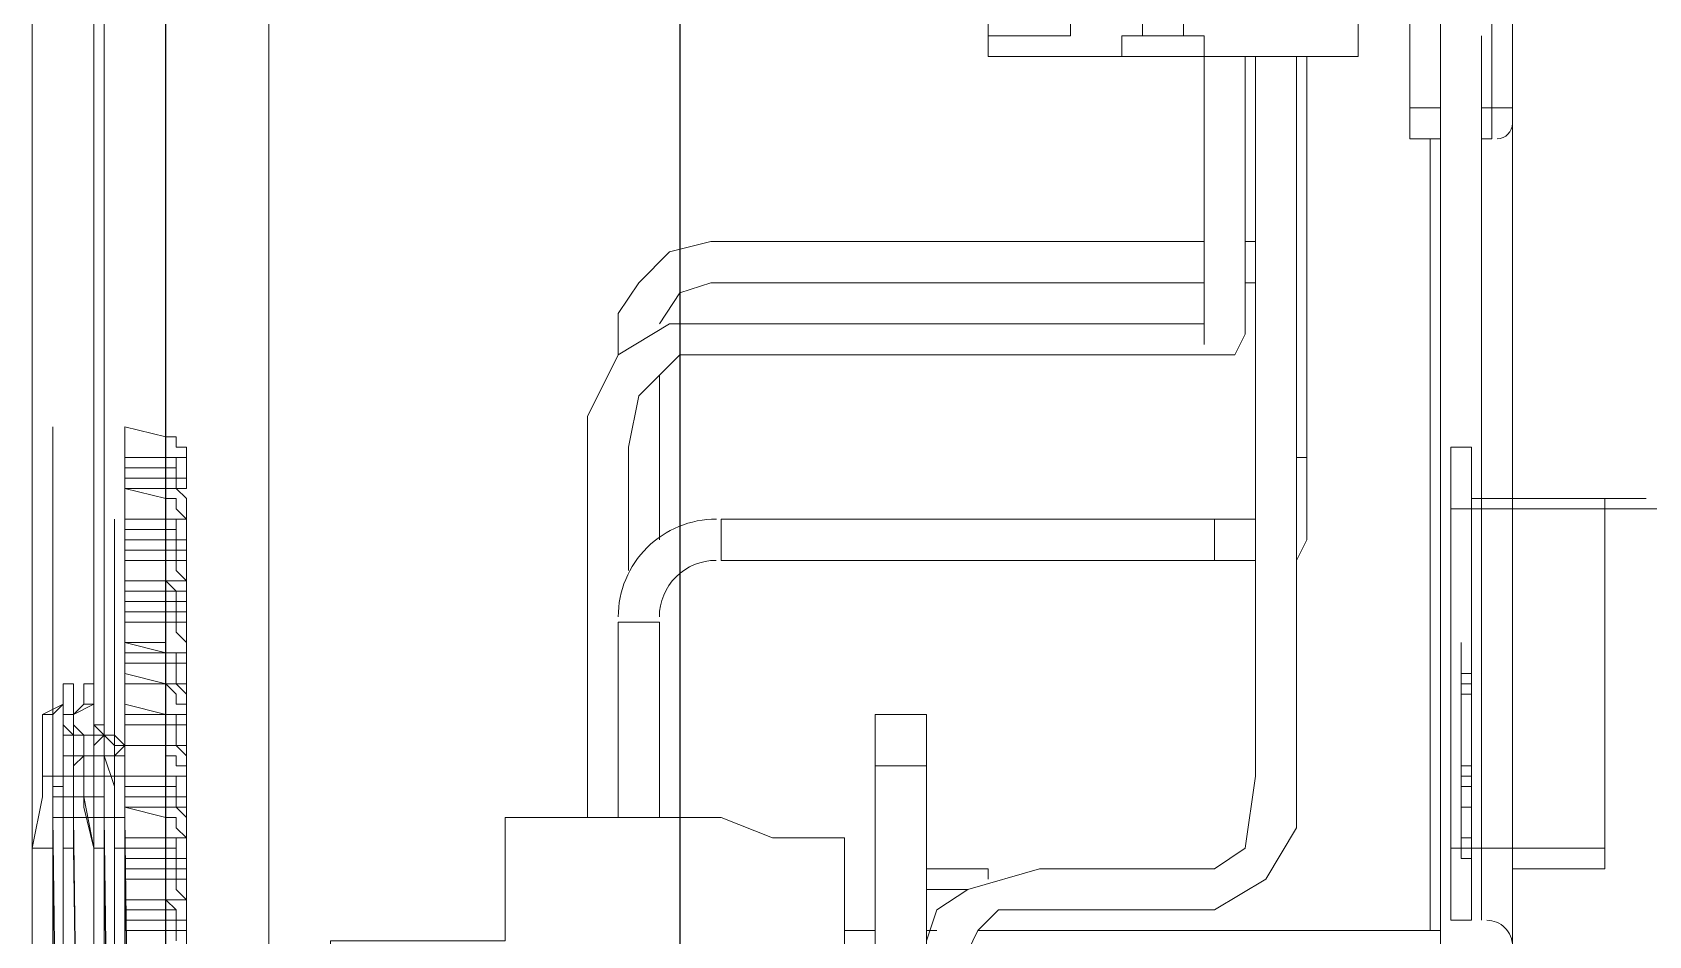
# Model space of a CAD drawing. Header units: millimetres. Extents: x 42 to 552, y 43 to 535.
# Drawn here: x 474.8698 to 475.071, y 496.925 to 497.0374 of the extents above; entities that cross this region are included whole.
import ezdxf

# ---------------------------------------------------------------- set-up
doc = ezdxf.new("R2010")
doc.units = ezdxf.units.MM
doc.header["$LTSCALE"] = 0.75
doc.header["$MEASUREMENT"] = 0
for name, color, linetype in [('PDF_0', 7, 'Continuous'), ('PDF_POSTE', 7, 'Continuous'), ('PENA_05', 5, 'Continuous')]:
    doc.layers.add(name, color=color, linetype=linetype)

msp = doc.modelspace()

# ---------------------------------------------------------------- linework, layer by layer
at = {"layer": 'PDF_0', "lineweight": 18}
for points in [[(474.8864321302417, 497.2916101422346), (474.8864321302417, 496.7771739602923), (474.8864321302417, 496.7758942682973), (474.8864321302417, 496.26273777835), (474.8864321302417, 496.2614580863552)], [(474.9043478181698, 497.2749741463011), (474.9043478181698, 497.2481006144086), (474.8992290501906, 497.2481006144086), (474.8992290501906, 496.9153806957394), (474.8992290501906, 496.8219631801131)], [(474.8864321302417, 497.2711350703165), (474.8864321302417, 496.8219631801131)], [(474.8761945942824, 497.2672959943317), (474.8774742862774, 497.2647366103421), (474.8774742862774, 497.2583381503676), (474.8774742862774, 496.7899708802412), (474.8774742862774, 496.7835724202668), (474.8761945942824, 496.7810130362769), (474.8697961343082, 496.7810130362769), (474.8710758263028, 496.7810130362769)], [(474.8697961343082, 496.8360397920568), (474.8697961343082, 497.2634569183473), (474.8710758263028, 497.2634569183473)], [(474.8774742862774, 497.2583381503676), (474.878753978272, 497.2583381503676), (474.878753978272, 496.7899708802412), (474.8774742862774, 496.7899708802412)], [(475.0451139376069, 496.9230588477088), (475.0451139376069, 497.2327443104699)], [(475.0131216377349, 497.049748355202), (475.0131216377349, 497.0369514352532), (475.0156810217245, 497.0369514352532), (475.0156810217245, 497.0343920512634), (475.0348764016476, 497.0343920512634), (475.0348764016476, 497.2301849264803)], [(474.999045025791, 497.0663843511355), (474.999045025791, 497.0369514352532), (474.9888074898322, 497.0369514352532), (474.9888074898322, 497.0343920512634), (475.0054434857652, 497.0343920512634), (475.0054434857652, 497.0369514352532), (475.0080028697553, 497.0369514352532), (475.0080028697553, 497.049748355202)], [(474.9888074898322, 497.0663843511355), (474.9888074898322, 497.0369514352532)], [(475.0412748616222, 497.0420702032328), (475.0412748616222, 497.0279935912889), (475.0451139376069, 497.0279935912889)], [(475.0080028697553, 497.0369514352532), (475.0105622537449, 497.0369514352532), (475.0131216377349, 497.0369514352532)], [(475.050232705586, 497.0369514352532), (475.050232705586, 496.9268979236934)], [(474.9440182700114, 496.9704074515192), (474.9440182700114, 496.9857637554579), (474.945297962006, 496.9921622154324), (474.947857345996, 496.9947215994222), (474.9504167299856, 496.9972809834118), (474.9798496458679, 496.9972809834118), (475.0092825617503, 496.9972809834118), (475.0156810217245, 496.9972809834118), (475.0182404057141, 496.9972809834118), (475.0195200977091, 496.9972809834118), (475.0207997897041, 496.9998403674016), (475.0207997897041, 497.0011200593966), (475.0207997897041, 497.0049591353812), (475.0207997897041, 497.0139169793453), (475.0207997897041, 497.0343920512634)], [(475.0220794816992, 497.0343920512634), (475.0220794816992, 496.96272929955), (475.0220794816992, 496.9448136116217), (475.0207997897041, 496.9358557676575), (475.0169607137195, 496.9332963836679), (475.0131216377349, 496.9332963836679), (474.9952059498064, 496.9332963836679), (474.9862481058422, 496.9307369996781), (474.9824090298575, 496.9281776156882), (474.981129337863, 496.9243385397036), (474.981129337863, 496.8513960959955), (474.981129337863, 496.8424382520312), (474.981129337863, 496.8360397920568), (474.981129337863, 496.833480408067), (474.9824090298575, 496.8322007160722), (474.9836887218526, 496.8322007160722), (474.9875277978372, 496.8322007160722)], [(474.9862481058422, 496.834760100062), (474.9862481058422, 496.8373194840516), (474.9862481058422, 496.844997636021), (474.9862481058422, 496.8590742479647), (474.9862481058422, 496.8885071638471), (474.9862481058422, 496.9192197717242), (474.9862481058422, 496.9230588477088), (474.9875277978372, 496.9256182316984), (474.9900871818268, 496.9281776156882), (474.9939262578114, 496.9281776156882), (475.0092825617503, 496.9281776156882), (475.0169607137195, 496.9281776156882), (475.0233591736937, 496.9320166916729), (475.0271982496783, 496.9384151516473), (475.0271982496783, 496.9460933036165), (475.0271982496783, 496.9755262194989), (475.0271982496783, 497.0343920512634)], [(475.0054434857652, 497.0343920512634), (475.0156810217245, 497.0343920512634), (475.0156810217245, 497.0087982113658), (475.0156810217245, 497.0023997513914), (475.0156810217245, 496.9985606754068)], [(475.0271982496783, 496.9716871435143), (475.0284779416734, 496.9742465275041), (475.0284779416734, 496.9768059114937), (475.0284779416734, 496.9844840634631), (475.0284779416734, 497.0343920512634)], [(475.0412748616222, 497.0279935912889), (475.0412748616222, 497.0241545153043), (475.0451139376069, 497.0241545153043)], [(475.0515123975811, 497.0279935912889), (475.050232705586, 497.0279935912889)], [(475.0540717815711, 497.0279935912889), (475.0540717815711, 497.0254342072993), (475.0540717815711, 496.9230588477088), (475.0540717815711, 496.920499463719), (475.0540717815711, 496.7810130362769)], [(475.0438342456118, 496.9256182316984), (475.0438342456118, 497.0241545153043)], [(475.050232705586, 497.0241545153043), (475.0515123975811, 497.0241545153043)], [(475.0156810217245, 497.0113575953557), (474.9747308778883, 497.0113575953557), (474.9542558059702, 497.0113575953557), (474.9491370379906, 497.0100779033606), (474.945297962006, 497.006238827376), (474.9427385780164, 497.0023997513914), (474.9427385780164, 496.9972809834118)], [(475.0220794816992, 497.0113575953557), (475.0207997897041, 497.0113575953557)], [(474.947857345996, 497.0011200593966), (474.9504167299856, 497.0049591353812), (474.9542558059702, 497.006238827376), (474.9632136499345, 497.006238827376), (474.981129337863, 497.006238827376), (475.0156810217245, 497.006238827376)], [(475.0207997897041, 497.006238827376), (475.0220794816992, 497.006238827376)], [(475.0156810217245, 497.0011200593966), (475.0080028697553, 497.0011200593966), (475.000324717786, 497.0011200593966), (474.9836887218526, 497.0011200593966), (474.9491370379906, 497.0011200593966), (474.9427385780164, 496.9972809834118), (474.9388995020317, 496.9896028314425), (474.9388995020317, 496.9729668355091), (474.9388995020317, 496.9396948436423)], [(474.947857345996, 496.9742465275041), (474.947857345996, 496.9755262194989), (474.947857345996, 496.9832043714681), (474.947857345996, 496.9908825234373), (474.947857345996, 496.9947215994222)], [(474.8864321302417, 496.9768059114937), (474.8813133622621, 496.9768059114937), (474.8813133622621, 496.9806449874785), (474.8864321302417, 496.9806449874785), (474.8813133622621, 496.9806449874785)], [(475.065589009525, 496.9780856034887), (475.0463936296019, 496.9780856034887)], [(475.0707077775046, 496.9793652954835), (475.065589009525, 496.9793652954835), (475.0540717815711, 496.9793652954835), (475.0540717815711, 496.9332963836679), (475.065589009525, 496.9332963836679), (475.065589009525, 496.9793652954835), (475.0489530135915, 496.9793652954835)], [(475.0489530135915, 496.9780856034889), (475.065589009525, 496.9780856034889), (475.1001406933869, 496.9780856034889)], [(475.0220794816992, 496.9768059114937), (475.0169607137195, 496.9768059114937), (474.9555354979652, 496.9768059114937)], [(474.8864321302417, 496.9729668355091), (474.8813133622621, 496.9729668355091), (474.8813133622621, 496.9691277595244), (474.8864321302417, 496.9691277595244)], [(474.8813133622621, 496.9716871435143), (474.8864321302417, 496.9716871435143)], [(474.9555354979652, 496.9716871435143), (475.0169607137195, 496.9716871435143), (475.0220794816992, 496.9716871435143)], [(474.8864321302417, 496.9652886835398), (474.8813133622621, 496.9652886835398), (474.8813133622621, 496.9614496075552), (474.8864321302417, 496.9601699155602)], [(474.8813133622621, 496.964008991545), (474.8864321302417, 496.964008991545)], [(474.9427385780164, 496.964008991545), (474.9427385780164, 496.9396948436423)], [(474.947857345996, 496.9396948436423), (474.947857345996, 496.964008991545)], [(475.0476733215964, 496.9614496075552), (475.0476733215964, 496.9588902235654), (475.0476733215964, 496.9371354596525)], [(475.0476733215964, 496.9601699155602), (475.0476733215964, 496.9601699155602)], [(474.8813133622621, 496.9563308395756), (474.8864321302417, 496.9563308395756), (474.8813133622621, 496.9576105315706), (474.8813133622621, 496.952491763591), (474.8864321302417, 496.952491763591)], [(475.0489530135915, 496.9576105315706), (475.0476733215964, 496.9576105315706)], [(475.0476733215964, 496.9550511475808), (475.0476733215964, 496.9550511475808)], [(475.0476733215964, 496.9550511475808), (475.0476733215964, 496.9550511475808)], [(475.0476733215964, 496.9550511475808), (475.0476733215964, 496.9550511475808)], [(475.0476733215964, 496.9550511475808), (475.0489530135915, 496.9550511475808)], [(474.8697961343082, 496.8846680878622), (474.8697961343082, 496.9358557676575), (474.8723555182978, 496.9358557676575), (474.8723555182978, 496.9371354596525), (474.8723555182978, 496.9396948436423), (474.8723555182978, 496.9409745356371), (474.8723555182978, 496.9422542276319), (474.8723555182978, 496.9435339196269), (474.8736352102928, 496.9435339196269), (474.8736352102928, 496.9448136116217), (474.8736352102928, 496.952491763591), (474.8749149022879, 496.952491763591), (474.8736352102928, 496.952491763591), (474.8736352102928, 496.9448136116217), (474.8736352102928, 496.9435339196269), (474.8723555182978, 496.9435339196269), (474.8723555182978, 496.9422542276319), (474.8723555182978, 496.9409745356371), (474.8723555182978, 496.9396948436423), (474.8723555182978, 496.9371354596525), (474.8723555182978, 496.9358557676575), (474.8736352102928, 496.844997636021)], [(474.8710758263028, 496.952491763591), (474.8710758263028, 496.9448136116217), (474.8710758263028, 496.952491763591), (474.8710758263028, 496.9448136116217), (474.8710758263028, 496.9422542276319), (474.8697961343082, 496.9358557676575), (474.8697961343082, 496.8846680878622), (474.8697961343082, 496.844997636021), (474.8710758263028, 496.8398788680414), (474.8710758263028, 496.8373194840516), (474.8761945942824, 496.8373194840516), (474.8761945942824, 496.8398788680414), (474.8774742862774, 496.844997636021), (474.8774742862774, 496.8961853158163), (474.8774742862774, 496.9358557676575), (474.8761945942824, 496.9422542276319), (474.8761945942824, 496.9448136116217)], [(474.8710758263028, 496.952491763591), (474.8710758263028, 496.952491763591)], [(474.8710758263028, 496.952491763591), (474.8710758263028, 496.952491763591)], [(474.8761945942824, 496.9422542276319), (474.8736352102928, 496.9422542276319), (474.8723555182978, 496.9422542276319), (474.8723555182978, 496.9409745356371), (474.8723555182978, 496.9396948436423), (474.8736352102928, 496.8424382520312), (474.8736352102928, 496.8411585600364), (474.8736352102928, 496.8398788680414), (474.8736352102928, 496.8385991760466), (474.8761945942824, 496.8385991760466), (474.8774742862774, 496.844997636021), (474.8774742862774, 496.8961853158163), (474.8774742862774, 496.9358557676575), (474.8761945942824, 496.9409745356371), (474.8761945942824, 496.9448136116217), (474.8749149022879, 496.9448136116217), (474.8749149022879, 496.952491763591)], [(474.8749149022879, 496.952491763591), (474.8749149022879, 496.952491763591)], [(474.9747308778883, 496.9460933036165), (474.9747308778883, 496.952491763591), (474.981129337863, 496.952491763591), (474.981129337863, 496.9460933036165)], [(475.0476733215964, 496.952491763591), (475.0476733215964, 496.952491763591)], [(475.0476733215964, 496.9512120715962), (475.0476733215964, 496.9512120715962)], [(475.0476733215964, 496.9499323796014), (475.0476733215964, 496.9499323796014)], [(475.0476733215964, 496.9499323796014), (475.0476733215964, 496.9499323796014)], [(475.0476733215964, 496.9499323796014), (475.0476733215964, 496.9499323796014)], [(475.0476733215964, 496.9499323796014), (475.0476733215964, 496.9499323796014)], [(475.0476733215964, 496.9499323796014), (475.0476733215964, 496.9499323796014)], [(475.0476733215964, 496.9499323796014), (475.0476733215964, 496.9499323796014)], [(474.8813133622621, 496.9486526876063), (474.8864321302417, 496.9486526876063), (474.8813133622621, 496.9486526876063), (474.8813133622621, 496.9448136116217), (474.8864321302417, 496.9448136116217)], [(475.0476733215964, 496.9486526876063), (475.0476733215964, 496.9486526876063)], [(475.0476733215964, 496.9486526876063), (475.0476733215964, 496.9486526876063)], [(475.0476733215964, 496.9486526876063), (475.0476733215964, 496.9486526876063)], [(475.0476733215964, 496.9486526876063), (475.0476733215964, 496.9486526876063)], [(474.981129337863, 496.9230588477088), (474.981129337863, 496.9460933036165), (474.9747308778883, 496.9460933036165), (474.9747308778883, 496.8616336319545), (474.981129337863, 496.8616336319545)], [(475.0476733215964, 496.9473729956115), (475.0476733215964, 496.9473729956115)], [(475.0476733215964, 496.9460933036165), (475.0476733215964, 496.9460933036165)], [(475.0476733215964, 496.9460933036165), (475.0476733215964, 496.9460933036165)], [(475.0476733215964, 496.9460933036165), (475.0476733215964, 496.9460933036165)], [(475.0476733215964, 496.9460933036165), (475.0476733215964, 496.9460933036165)], [(475.0476733215964, 496.9460933036165), (475.0476733215964, 496.9460933036165)], [(475.0476733215964, 496.9460933036165), (475.0476733215964, 496.9460933036165)], [(475.0476733215964, 496.9460933036165), (475.0489530135915, 496.9460933036165)], [(475.0476733215964, 496.9460933036165), (475.0476733215964, 496.9460933036165)], [(475.0476733215964, 496.9460933036165), (475.0476733215964, 496.9460933036165)], [(474.8749149022879, 496.9448136116217), (474.8736352102928, 496.9448136116217), (474.8710758263028, 496.9448136116217), (474.8710758263028, 496.9422542276319), (474.8697961343082, 496.9358557676575)], [(474.8710758263028, 496.9448136116217), (474.8710758263028, 496.9448136116217)], [(475.0476733215964, 496.9448136116217), (475.0476733215964, 496.9448136116217)], [(475.0476733215964, 496.9448136116217), (475.0476733215964, 496.9448136116217)], [(475.0476733215964, 496.9448136116217), (475.0476733215964, 496.9448136116217)], [(475.0476733215964, 496.9448136116217), (475.0476733215964, 496.9448136116217)], [(475.0476733215964, 496.9448136116217), (475.0476733215964, 496.9448136116217)], [(475.0476733215964, 496.9448136116217), (475.0476733215964, 496.9448136116217)], [(475.0476733215964, 496.9448136116217), (475.0476733215964, 496.9448136116217)], [(475.0489530135915, 496.9435339196269), (475.0476733215964, 496.9435339196269), (475.0476733215964, 496.9448136116217), (475.0489530135915, 496.9448136116217)], [(475.0476733215964, 496.9435339196269), (475.0476733215964, 496.9435339196269)], [(475.0476733215964, 496.9435339196269), (475.0476733215964, 496.9435339196269)], [(475.0476733215964, 496.9435339196269), (475.0476733215964, 496.9435339196269)], [(475.0476733215964, 496.9435339196269), (475.0476733215964, 496.9435339196269)], [(475.0476733215964, 496.9435339196269), (475.0476733215964, 496.9435339196269)], [(475.0476733215964, 496.9435339196269), (475.0476733215964, 496.9435339196269)], [(475.0476733215964, 496.9435339196269), (475.0476733215964, 496.9435339196269)], [(475.0476733215964, 496.9435339196269), (475.0476733215964, 496.9435339196269)], [(475.0476733215964, 496.9435339196269), (475.0476733215964, 496.9435339196269)], [(475.0476733215964, 496.9435339196269), (475.0476733215964, 496.9435339196269)], [(475.0476733215964, 496.9435339196269), (475.0476733215964, 496.9435339196269)], [(475.0476733215964, 496.9435339196269), (475.0476733215964, 496.9435339196269)], [(475.0476733215964, 496.9435339196269), (475.0476733215964, 496.9435339196269)], [(475.0476733215964, 496.9435339196269), (475.0476733215964, 496.9435339196269)], [(475.0476733215964, 496.9422542276319), (475.0476733215964, 496.9422542276319)], [(475.0476733215964, 496.9422542276319), (475.0476733215964, 496.9422542276319)], [(475.0476733215964, 496.9422542276319), (475.0476733215964, 496.9422542276319)], [(475.0476733215964, 496.9422542276319), (475.0476733215964, 496.9422542276319)], [(475.0476733215964, 496.9422542276319), (475.0476733215964, 496.9422542276319)], [(475.0476733215964, 496.9422542276319), (475.0476733215964, 496.9422542276319)], [(475.0476733215964, 496.9422542276319), (475.0476733215964, 496.9422542276319)], [(475.0476733215964, 496.9422542276319), (475.0476733215964, 496.9422542276319)], [(475.0476733215964, 496.9422542276319), (475.0476733215964, 496.9422542276319)], [(475.0476733215964, 496.9422542276319), (475.0476733215964, 496.9422542276319)], [(475.0476733215964, 496.9422542276319), (475.0476733215964, 496.9422542276319)], [(475.0476733215964, 496.9422542276319), (475.0476733215964, 496.9422542276319)], [(475.0476733215964, 496.9422542276319), (475.0476733215964, 496.9422542276319)], [(475.0476733215964, 496.9422542276319), (475.0476733215964, 496.9422542276319)], [(475.0476733215964, 496.9422542276319), (475.0476733215964, 496.9422542276319)], [(475.0476733215964, 496.9422542276319), (475.0476733215964, 496.9422542276319)], [(475.0476733215964, 496.9422542276319), (475.0476733215964, 496.9422542276319)], [(475.0476733215964, 496.9422542276319), (475.0476733215964, 496.9422542276319)], [(475.0476733215964, 496.9422542276319), (475.0476733215964, 496.9422542276319)], [(475.0476733215964, 496.9422542276319), (475.0476733215964, 496.9422542276319)], [(474.8864321302417, 496.9371354596525), (474.8813133622621, 496.9371354596525), (474.8813133622621, 496.9409745356371), (474.8864321302417, 496.9409745356371), (474.8813133622621, 496.9409745356371)], [(475.0476733215964, 496.9409745356371), (475.0476733215964, 496.9409745356371)], [(475.0476733215964, 496.9409745356371), (475.0476733215964, 496.9409745356371)], [(475.0476733215964, 496.9409745356371), (475.0476733215964, 496.9409745356371)], [(475.0476733215964, 496.9409745356371), (475.0476733215964, 496.9409745356371)], [(475.0476733215964, 496.9409745356371), (475.0476733215964, 496.9409745356371)], [(475.0476733215964, 496.9409745356371), (475.0476733215964, 496.9409745356371)], [(475.0476733215964, 496.9409745356371), (475.0476733215964, 496.9409745356371)], [(475.0476733215964, 496.9409745356371), (475.0476733215964, 496.9409745356371)], [(475.0476733215964, 496.9409745356371), (475.0476733215964, 496.9409745356371)], [(475.0476733215964, 496.9409745356371), (475.0476733215964, 496.9409745356371)], [(475.0476733215964, 496.9409745356371), (475.0476733215964, 496.9409745356371)], [(475.0476733215964, 496.9409745356371), (475.0476733215964, 496.9409745356371)], [(475.0476733215964, 496.9396948436423), (475.0476733215964, 496.9396948436423)], [(475.0476733215964, 496.9396948436423), (475.0476733215964, 496.9396948436423)], [(475.0476733215964, 496.9396948436423), (475.0476733215964, 496.9396948436423)], [(475.0476733215964, 496.9396948436423), (475.0476733215964, 496.9396948436423)], [(475.0476733215964, 496.9396948436423), (475.0476733215964, 496.9396948436423)], [(475.0476733215964, 496.9396948436423), (475.0476733215964, 496.9396948436423)], [(475.0476733215964, 496.9396948436423), (475.0476733215964, 496.9396948436423)], [(475.0476733215964, 496.9384151516473), (475.0476733215964, 496.9384151516473)], [(475.0476733215964, 496.9384151516473), (475.0476733215964, 496.9384151516473)], [(475.0476733215964, 496.9384151516473), (475.0476733215964, 496.9384151516473)], [(475.0476733215964, 496.9384151516473), (475.0476733215964, 496.9384151516473)], [(475.0476733215964, 496.9384151516473), (475.0476733215964, 496.9384151516473)], [(475.0476733215964, 496.9384151516473), (475.0476733215964, 496.9384151516473)], [(475.0476733215964, 496.9384151516473), (475.0476733215964, 496.9384151516473)], [(475.0476733215964, 496.9384151516473), (475.0476733215964, 496.9384151516473)], [(475.0476733215964, 496.9384151516473), (475.0476733215964, 496.9384151516473)], [(475.0476733215964, 496.9384151516473), (475.0476733215964, 496.9384151516473)], [(475.0476733215964, 496.9384151516473), (475.0476733215964, 496.9384151516473)], [(475.065589009525, 496.9358557676575), (475.0463936296019, 496.9358557676575)], [(475.0476733215964, 496.9371354596525), (475.0476733215964, 496.9371354596525)], [(475.0476733215964, 496.9371354596525), (475.0476733215964, 496.9371354596525)], [(475.0476733215964, 496.9371354596525), (475.0476733215964, 496.9371354596525)], [(475.0476733215964, 496.9371354596525), (475.0476733215964, 496.9371354596525)], [(475.0476733215964, 496.9371354596525), (475.0476733215964, 496.9371354596525)], [(475.0476733215964, 496.9371354596525), (475.0476733215964, 496.9371354596525)], [(475.0476733215964, 496.9371354596525), (475.0476733215964, 496.9371354596525)], [(475.0476733215964, 496.9371354596525), (475.0476733215964, 496.9371354596525)], [(475.0476733215964, 496.9371354596525), (475.0476733215964, 496.9371354596525)], [(475.0476733215964, 496.9371354596525), (475.0476733215964, 496.9371354596525)], [(475.0476733215964, 496.9371354596525), (475.0476733215964, 496.9371354596525)], [(475.0476733215964, 496.9371354596525), (475.0476733215964, 496.9371354596525)], [(475.0476733215964, 496.9371354596525), (475.0476733215964, 496.9371354596525)], [(475.0476733215964, 496.9371354596525), (475.0476733215964, 496.9371354596525)], [(475.0476733215964, 496.9371354596525), (475.0476733215964, 496.9371354596525)], [(475.0476733215964, 496.9371354596525), (475.0476733215964, 496.9371354596525)], [(475.0476733215964, 496.9371354596525), (475.0476733215964, 496.9371354596525)], [(475.0476733215964, 496.9371354596525), (475.0476733215964, 496.9371354596525)], [(475.0476733215964, 496.9371354596525), (475.0476733215964, 496.9371354596525)], [(475.0476733215964, 496.9371354596525), (475.0476733215964, 496.9371354596525)], [(475.0476733215964, 496.9371354596525), (475.0476733215964, 496.9371354596525)], [(475.0476733215964, 496.9371354596525), (475.0476733215964, 496.9371354596525)], [(475.0476733215964, 496.9371354596525), (475.0476733215964, 496.9371354596525)], [(475.0476733215964, 496.9371354596525), (475.0476733215964, 496.9371354596525)], [(475.0476733215964, 496.9358557676575), (475.0476733215964, 496.9358557676575)], [(475.0476733215964, 496.9358557676575), (475.0476733215964, 496.9358557676575)], [(475.0476733215964, 496.9358557676575), (475.0476733215964, 496.9358557676575)], [(475.0476733215964, 496.9358557676575), (475.0476733215964, 496.9358557676575)], [(475.0476733215964, 496.9358557676575), (475.0476733215964, 496.9358557676575)], [(475.0476733215964, 496.9358557676575), (475.0476733215964, 496.9358557676575)], [(475.0476733215964, 496.9358557676575), (475.0476733215964, 496.9358557676575)], [(475.0476733215964, 496.9358557676575), (475.0476733215964, 496.9358557676575)], [(475.0476733215964, 496.9358557676575), (475.0476733215964, 496.9358557676575)], [(475.0476733215964, 496.9358557676575), (475.0476733215964, 496.9358557676575)], [(475.0476733215964, 496.9358557676575), (475.0476733215964, 496.9358557676575)], [(475.0476733215964, 496.9358557676575), (475.0476733215964, 496.9358557676575)], [(475.0476733215964, 496.9358557676575), (475.0476733215964, 496.9358557676575)], [(475.0476733215964, 496.9358557676575), (475.0476733215964, 496.9358557676575)], [(475.0476733215964, 496.9345760756627), (475.0476733215964, 496.9345760756627)], [(475.0476733215964, 496.9345760756627), (475.0476733215964, 496.9345760756627)], [(475.0476733215964, 496.9345760756627), (475.0476733215964, 496.9345760756627)], [(475.0476733215964, 496.9345760756627), (475.0476733215964, 496.9345760756627)], [(475.0476733215964, 496.9345760756627), (475.0476733215964, 496.9345760756627)], [(474.8864321302417, 496.9332963836679), (474.8813133622621, 496.9332963836679), (474.8813133622621, 496.929457307683), (474.8864321302417, 496.929457307683)], [(474.8813133622621, 496.9320166916729), (474.8864321302417, 496.9320166916729)], [(474.981129337863, 496.9332963836679), (474.9888074898322, 496.9332963836679), (474.9888074898322, 496.9320166916729)], [(474.9862481058422, 496.9307369996781), (474.981129337863, 496.9307369996781)], [(474.8864321302417, 496.9256182316984), (474.8813133622621, 496.9256182316984), (474.8813133622621, 496.9217791557138), (474.8864321302417, 496.920499463719)], [(474.9708918019037, 496.9256182316984), (474.9747308778883, 496.9256182316984)], [(474.981129337863, 496.9256182316984), (474.9824090298575, 496.9256182316984)], [(474.9875277978372, 496.9256182316984), (475.0451139376069, 496.9256182316984)]]:
    msp.add_lwpolyline(points, dxfattribs=at)
for points in [[(475.0540717815711, 497.1930738586287), (475.0540717815711, 497.0279935912889), (475.0515123975811, 497.0279935912889), (475.0515123975811, 497.1930738586287)], [(475.0489530135915, 496.9268979236934), (475.0463936296019, 496.9268979236934), (475.0463936296019, 496.9857637554579), (475.0489530135915, 496.9857637554579)], [(475.0476733215964, 496.9563308395756), (475.0489530135915, 496.9563308395756)], [(474.8723555182978, 496.9396948436423), (474.8774742862774, 496.9396948436423)], [(474.9696121099087, 496.920499463719), (474.9708918019037, 496.9230588477088), (474.9708918019037, 496.9371354596525), (474.9619339579394, 496.9371354596525), (474.9555354979652, 496.9396948436423), (474.9286619660725, 496.9396948436423), (474.9286619660725, 496.9243385397036), (474.9069072021598, 496.9243385397036), (474.9069072021598, 496.8795493198828), (474.9286619660725, 496.8795493198828), (474.9286619660725, 496.8629133239493), (474.9555354979652, 496.8629133239493), (474.9619339579394, 496.8654727079391), (474.9708918019037, 496.8654727079391), (474.9708918019037, 496.8859477798572), (474.9670527259191, 496.8859477798572), (474.9670527259191, 496.8846680878622), (474.9657730339241, 496.8846680878622), (474.9657730339241, 496.920499463719)]]:
    msp.add_lwpolyline(points, close=True, dxfattribs=at)
at = {"layer": 'PDF_0', "lineweight": 0}
for points in [[(474.8864321302417, 496.9870434474527), (474.8864321302417, 497.0574265071713), (474.8889915142313, 497.0574265071713)], [(474.8697961343082, 496.8053271841796), (474.8697961343082, 496.8066068761744), (474.8710758263028, 496.8078865681695), (474.8710758263028, 496.8053271841796), (474.8697961343082, 496.8053271841796), (474.8710758263028, 496.8053271841796), (474.8710758263028, 496.8078865681695), (474.8736352102928, 496.8066068761744), (474.8736352102928, 496.8053271841796), (474.8749149022879, 496.8053271841796), (474.8761945942824, 496.8053271841796), (474.8736352102928, 496.8053271841796), (474.8736352102928, 496.8040474921848), (474.8723555182978, 496.8040474921848), (474.8723555182978, 496.8053271841796), (474.8723555182978, 496.8078865681695), (474.8723555182978, 496.8091662601643), (474.8723555182978, 496.9883231394477)], [(474.8889915142313, 496.9819246794733), (474.8889915142313, 496.9844840634631), (474.8889915142313, 496.9857637554579), (474.8877118222363, 496.9857637554579), (474.8877118222363, 496.9870434474527), (474.8864321302417, 496.9870434474527), (474.8813133622621, 496.9883231394477), (474.8813133622621, 496.9844840634631), (474.8813133622621, 496.9819246794733), (474.8813133622621, 496.9806449874785), (474.8864321302417, 496.9793652954835), (474.8877118222363, 496.9793652954835), (474.8877118222363, 496.9780856034887), (474.8889915142313, 496.9768059114937)], [(474.8864321302417, 496.9844840634631), (474.8813133622621, 496.9844840634631), (474.8889915142313, 496.9844840634631)], [(474.8877118222363, 496.9806449874785), (474.8877118222363, 496.9832043714681), (474.8877118222363, 496.9844840634631), (474.8864321302417, 496.9844840634631), (474.8864321302417, 496.9793652954835)], [(474.8813133622621, 496.9832043714681), (474.8877118222363, 496.9832043714681)], [(474.8864321302417, 496.9729668355091), (474.8889915142313, 496.9729668355091), (474.8889915142313, 496.9742465275041), (474.8889915142313, 496.9768059114937), (474.8813133622621, 496.9768059114937), (474.8864321302417, 496.9768059114937), (474.8889915142313, 496.9768059114937), (474.8889915142313, 496.9780856034887), (474.8889915142313, 496.9793652954835), (474.8877118222363, 496.9806449874785), (474.8864321302417, 496.9806449874785), (474.8889915142313, 496.9806449874785), (474.8889915142313, 496.9819246794733), (474.8813133622621, 496.9819246794733)], [(474.880033670267, 496.9768059114937), (474.880033670267, 496.7899708802412), (474.880033670267, 496.7848521122615), (474.880033670267, 496.7835724202668), (474.8723555182978, 496.7835724202668), (474.8723555182978, 496.791250572236), (474.8723555182978, 496.7938099562258), (474.8736352102928, 496.7938099562258), (474.8736352102928, 496.8027678001898), (474.8710758263028, 496.8027678001898), (474.8710758263028, 496.7938099562258), (474.8710758263028, 496.8027678001898)], [(474.8889915142313, 496.9601699155602), (474.8889915142313, 496.9614496075552), (474.8889915142313, 496.96272929955), (474.8889915142313, 496.964008991545), (474.8877118222363, 496.964008991545), (474.8877118222363, 496.9678480675296), (474.8813133622621, 496.9678480675296), (474.8889915142313, 496.9678480675296), (474.8889915142313, 496.9691277595244), (474.8877118222363, 496.9704074515192), (474.8877118222363, 496.9716871435143), (474.8864321302417, 496.9716871435143), (474.8864321302417, 496.9768059114937), (474.8877118222363, 496.9768059114937), (474.8877118222363, 496.9755262194989), (474.8813133622621, 496.9755262194989)], [(474.8813133622621, 496.9768059114937), (474.8813133622621, 496.9768059114937)], [(474.8813133622621, 496.9768059114937), (474.8813133622621, 496.9742465275041), (474.8889915142313, 496.9742465275041)], [(474.8889915142313, 496.9755262194989), (474.8889915142313, 496.7835724202668), (474.8864321302417, 496.7835724202668), (474.880033670267, 496.7835724202668), (474.880033670267, 496.7848521122615), (474.880033670267, 496.7899708802412)], [(474.8813133622621, 496.9742465275041), (474.8813133622621, 496.9729668355091)], [(474.8864321302417, 496.9742465275041), (474.8864321302417, 496.7822927282717), (474.8864321302417, 496.7797333442821), (474.8864321302417, 496.7810130362769), (474.8864321302417, 496.7797333442821), (474.8864321302417, 496.7822927282717)], [(474.8877118222363, 496.9716871435143), (474.8877118222363, 496.9755262194989)], [(474.8813133622621, 496.9716871435143), (474.8864321302417, 496.9716871435143), (474.8877118222363, 496.9716871435143), (474.8889915142313, 496.9716871435143), (474.8889915142313, 496.9704074515192), (474.8889915142313, 496.9691277595244), (474.8864321302417, 496.9691277595244), (474.8813133622621, 496.9691277595244), (474.8813133622621, 496.9678480675296), (474.8813133622621, 496.9665683755346), (474.8813133622621, 496.9652886835398)], [(474.8877118222363, 496.9678480675296), (474.8864321302417, 496.9691277595244), (474.8864321302417, 496.964008991545), (474.8877118222363, 496.964008991545)], [(474.8889915142313, 496.9678480675296), (474.8889915142313, 496.9665683755346)], [(474.8864321302417, 496.9652886835398), (474.8889915142313, 496.9652886835398), (474.8889915142313, 496.9665683755346), (474.8813133622621, 496.9665683755346)], [(474.8813133622621, 496.964008991545), (474.8864321302417, 496.964008991545), (474.8877118222363, 496.964008991545), (474.8877118222363, 496.96272929955), (474.8889915142313, 496.9614496075552), (474.8889915142313, 496.9601699155602), (474.8813133622621, 496.9601699155602)], [(474.8864321302417, 496.9601699155602), (474.8889915142313, 496.9601699155602), (474.8889915142313, 496.9588902235654), (474.8813133622621, 496.9588902235654), (474.8813133622621, 496.9601699155602), (474.8813133622621, 496.9614496075552), (474.8864321302417, 496.9614496075552), (474.8864321302417, 496.9601699155602), (474.8877118222363, 496.9601699155602), (474.8877118222363, 496.9588902235654)], [(474.8889915142313, 496.9588902235654), (474.8889915142313, 496.9576105315706), (474.8889915142313, 496.9563308395756), (474.8864321302417, 496.9563308395756), (474.8864321302417, 496.9614496075552)], [(474.8813133622621, 496.9576105315706), (474.8813133622621, 496.9588902235654), (474.8877118222363, 496.9588902235654), (474.8877118222363, 496.9563308395756), (474.8864321302417, 496.9563308395756), (474.8813133622621, 496.9563308395756)], [(474.8749149022879, 496.9563308395756), (474.8749149022879, 496.9512120715962), (474.8761945942824, 496.9499323796014), (474.8749149022879, 496.9499323796014), (474.8749149022879, 496.9486526876063), (474.8749149022879, 496.9473729956115), (474.8761945942824, 496.9473729956115), (474.8774742862774, 496.9473729956115), (474.8774742862774, 496.9486526876063), (474.8774742862774, 496.9448136116217), (474.8761945942824, 496.9448136116217), (474.8774742862774, 496.9448136116217), (474.8749149022879, 496.9448136116217), (474.8761945942824, 496.9448136116217), (474.878753978272, 496.9448136116217), (474.880033670267, 496.9448136116217), (474.8774742862774, 496.9448136116217), (474.8774742862774, 496.9486526876063), (474.8774742862774, 496.9473729956115), (474.8761945942824, 496.9473729956115), (474.8774742862774, 496.9473729956115), (474.8774742862774, 496.9486526876063), (474.8774742862774, 496.9499323796014), (474.8761945942824, 496.9499323796014), (474.8749149022879, 496.9512120715962), (474.8749149022879, 496.9473729956115), (474.8736352102928, 496.9473729956115), (474.8749149022879, 496.9473729956115), (474.8761945942824, 496.9473729956115), (474.8761945942824, 496.9486526876063)], [(474.8736352102928, 496.9563308395756), (474.8736352102928, 496.9563308395756)], [(474.8736352102928, 496.9563308395756), (474.8736352102928, 496.9563308395756)], [(474.8736352102928, 496.9512120715962), (474.8736352102928, 496.9499323796014), (474.8749149022879, 496.9499323796014), (474.8736352102928, 496.9512120715962), (474.8736352102928, 496.9563308395756), (474.8749149022879, 496.9563308395756), (474.8736352102928, 496.9563308395756), (474.8736352102928, 496.9512120715962), (474.8749149022879, 496.9499323796014), (474.8761945942824, 496.9499323796014), (474.8761945942824, 496.9473729956115), (474.8749149022879, 496.9460933036165), (474.8749149022879, 496.9448136116217), (474.8749149022879, 496.9435339196269), (474.8749149022879, 496.9422542276319), (474.8749149022879, 496.9396948436423), (474.8749149022879, 496.9384151516473), (474.8749149022879, 496.9358557676575), (474.8736352102928, 496.9358557676575), (474.8736352102928, 496.9435339196269), (474.8736352102928, 496.9473729956115), (474.8736352102928, 496.9435339196269), (474.8736352102928, 496.9358557676575), (474.8736352102928, 496.8961853158163)], [(474.8761945942824, 496.9563308395756), (474.8774742862774, 496.9563308395756), (474.8774742862774, 496.9537714555858), (474.8749149022879, 496.952491763591), (474.8761945942824, 496.9537714555858), (474.8761945942824, 496.9563308395756), (474.8774742862774, 496.9563308395756), (474.8774742862774, 496.9512120715962), (474.878753978272, 496.9499323796014), (474.878753978272, 496.9512120715962), (474.878753978272, 496.9473729956115), (474.878753978272, 496.9448136116217), (474.878753978272, 496.9435339196269), (474.878753978272, 496.9422542276319), (474.878753978272, 496.9409745356371), (474.878753978272, 496.9396948436423), (474.878753978272, 496.9371354596525), (474.878753978272, 496.9358557676575), (474.880033670267, 496.844997636021)], [(474.8761945942824, 496.8424382520312), (474.8749149022879, 496.9396948436423), (474.8813133622621, 496.9396948436423), (474.8813133622621, 496.9409745356371), (474.8813133622621, 496.9422542276319), (474.8813133622621, 496.9435339196269), (474.8813133622621, 496.9448136116217), (474.8864321302417, 496.9448136116217), (474.8889915142313, 496.9448136116217), (474.8889915142313, 496.9460933036165), (474.8889915142313, 496.9473729956115), (474.8877118222363, 496.9486526876063), (474.8877118222363, 496.9512120715962), (474.8877118222363, 496.952491763591), (474.8864321302417, 496.952491763591), (474.8864321302417, 496.9486526876063), (474.8813133622621, 496.9486526876063), (474.8813133622621, 496.9512120715962), (474.8813133622621, 496.952491763591), (474.8889915142313, 496.952491763591), (474.8889915142313, 496.9537714555858), (474.8877118222363, 496.9537714555858), (474.8877118222363, 496.9550511475808), (474.8864321302417, 496.9563308395756)], [(474.8774742862774, 496.9563308395756), (474.8774742862774, 496.9563308395756)], [(474.8774742862774, 496.9486526876063), (474.878753978272, 496.9499323796014), (474.880033670267, 496.9486526876063), (474.880033670267, 496.9473729956115), (474.878753978272, 496.9473729956115), (474.8774742862774, 496.9473729956115), (474.8774742862774, 496.9486526876063), (474.878753978272, 496.9499323796014), (474.880033670267, 496.9499323796014), (474.880033670267, 496.9486526876063), (474.880033670267, 496.9473729956115), (474.878753978272, 496.9473729956115), (474.8774742862774, 496.9473729956115), (474.8774742862774, 496.9486526876063), (474.8774742862774, 496.9499323796014), (474.878753978272, 496.9499323796014), (474.878753978272, 496.9473729956115), (474.8774742862774, 496.9473729956115), (474.8774742862774, 496.9486526876063), (474.8774742862774, 496.9512120715962), (474.8774742862774, 496.9563308395756), (474.8774742862774, 496.9512120715962), (474.878753978272, 496.9512120715962)], [(474.8774742862774, 496.9563308395756), (474.8774742862774, 496.9563308395756)], [(474.8813133622621, 496.9537714555858), (474.8864321302417, 496.952491763591), (474.8889915142313, 496.952491763591), (474.8889915142313, 496.9537714555858), (474.8889915142313, 496.9550511475808), (474.8877118222363, 496.9563308395756)], [(474.8710758263028, 496.952491763591), (474.8736352102928, 496.9537714555858)], [(474.8723555182978, 496.952491763591), (474.8736352102928, 496.9537714555858)], [(474.8736352102928, 496.9537714555858), (474.8736352102928, 496.9537714555858)], [(474.8774742862774, 496.9537714555858), (474.8761945942824, 496.9537714555858)], [(474.8710758263028, 496.952491763591), (474.8710758263028, 496.952491763591)], [(474.8710758263028, 496.952491763591), (474.8723555182978, 496.952491763591)], [(474.8723555182978, 496.952491763591), (474.8723555182978, 496.952491763591)], [(474.8749149022879, 496.952491763591), (474.8749149022879, 496.952491763591)], [(474.8749149022879, 496.952491763591), (474.8749149022879, 496.952491763591)], [(474.8749149022879, 496.952491763591), (474.8749149022879, 496.952491763591)], [(474.8749149022879, 496.952491763591), (474.8749149022879, 496.952491763591)], [(474.8813133622621, 496.952491763591), (474.8813133622621, 496.952491763591)], [(474.8889915142313, 496.952491763591), (474.8889915142313, 496.9512120715962)], [(474.8761945942824, 496.844997636021), (474.8749149022879, 496.9358557676575), (474.8749149022879, 496.9384151516473), (474.8749149022879, 496.9396948436423), (474.8749149022879, 496.9422542276319), (474.8749149022879, 496.9435339196269), (474.8749149022879, 496.9448136116217), (474.8749149022879, 496.9460933036165), (474.8761945942824, 496.9473729956115), (474.8761945942824, 496.9448136116217), (474.8761945942824, 496.9486526876063), (474.8761945942824, 496.9499323796014), (474.8749149022879, 496.9499323796014), (474.8761945942824, 496.9499323796014), (474.8761945942824, 496.9486526876063), (474.8761945942824, 496.9448136116217), (474.8736352102928, 496.9448136116217), (474.8749149022879, 496.9448136116217), (474.8749149022879, 496.9435339196269), (474.8749149022879, 496.9422542276319), (474.8749149022879, 496.9409745356371), (474.8749149022879, 496.9396948436423), (474.8813133622621, 496.9396948436423), (474.8825930542566, 496.8424382520312)], [(474.8749149022879, 496.9512120715962), (474.8749149022879, 496.9512120715962)], [(474.8749149022879, 496.9499323796014), (474.8749149022879, 496.9499323796014)], [(474.8761945942824, 496.9499323796014), (474.8761945942824, 496.9499323796014)], [(474.8761945942824, 496.9499323796014), (474.8761945942824, 496.9499323796014)], [(474.878753978272, 496.9499323796014), (474.878753978272, 496.9499323796014)], [(474.878753978272, 496.9499323796014), (474.878753978272, 496.9499323796014)], [(474.878753978272, 496.9499323796014), (474.878753978272, 496.9499323796014)], [(474.8877118222363, 496.9486526876063), (474.8864321302417, 496.9486526876063), (474.8889915142313, 496.9486526876063), (474.8889915142313, 496.9499323796014), (474.8889915142313, 496.9512120715962), (474.8813133622621, 496.9512120715962), (474.8877118222363, 496.9512120715962)], [(474.8761945942824, 496.9486526876063), (474.8761945942824, 496.9486526876063)], [(474.8761945942824, 496.9486526876063), (474.8761945942824, 496.9486526876063)], [(474.880033670267, 496.9358557676575), (474.880033670267, 496.9435339196269), (474.878753978272, 496.9473729956115), (474.880033670267, 496.9473729956115), (474.8813133622621, 496.9486526876063), (474.880033670267, 496.9486526876063), (474.880033670267, 496.9448136116217), (474.8774742862774, 496.9448136116217)], [(474.8774742862774, 496.9486526876063), (474.8774742862774, 496.9486526876063)], [(474.880033670267, 496.9473729956115), (474.880033670267, 496.9448136116217), (474.878753978272, 496.9448136116217), (474.880033670267, 496.9448136116217), (474.8813133622621, 496.9448136116217), (474.8813133622621, 496.9486526876063)], [(474.8813133622621, 496.9409745356371), (474.8864321302417, 496.9396948436423), (474.8813133622621, 496.9409745356371), (474.8813133622621, 496.9422542276319), (474.8813133622621, 496.9448136116217), (474.8889915142313, 496.9448136116217), (474.8889915142313, 496.9460933036165), (474.8877118222363, 496.9460933036165), (474.8877118222363, 496.9473729956115), (474.8864321302417, 496.9473729956115), (474.8864321302417, 496.9486526876063)], [(474.8736352102928, 496.9473729956115), (474.8736352102928, 496.9473729956115)], [(474.8774742862774, 496.9473729956115), (474.878753978272, 496.9473729956115), (474.880033670267, 496.9435339196269), (474.880033670267, 496.9358557676575), (474.880033670267, 496.8846680878622), (474.880033670267, 496.844997636021), (474.880033670267, 496.8373194840516), (474.878753978272, 496.834760100062), (474.8736352102928, 496.834760100062), (474.8736352102928, 496.8373194840516), (474.8736352102928, 496.844997636021), (474.8736352102928, 496.8961853158163), (474.8736352102928, 496.9358557676575)], [(474.8761945942824, 496.9473729956115), (474.8749149022879, 496.9473729956115), (474.8774742862774, 496.9473729956115), (474.8774742862774, 496.9448136116217), (474.878753978272, 496.9448136116217), (474.878753978272, 496.9435339196269), (474.878753978272, 496.9422542276319), (474.878753978272, 496.9409745356371), (474.878753978272, 496.9396948436423), (474.878753978272, 496.9371354596525), (474.878753978272, 496.9358557676575), (474.8774742862774, 496.9358557676575)], [(474.878753978272, 496.9473729956115), (474.8813133622621, 496.9473729956115), (474.8813133622621, 496.9460933036165), (474.8813133622621, 496.9448136116217), (474.8813133622621, 496.9435339196269), (474.8813133622621, 496.9422542276319), (474.8813133622621, 496.9396948436423), (474.8813133622621, 496.9384151516473), (474.8813133622621, 496.9358557676575), (474.8825930542566, 496.844997636021)], [(474.878753978272, 496.9473729956115), (474.878753978272, 496.9473729956115)], [(474.8813133622621, 496.9473729956115), (474.8813133622621, 496.9460933036165), (474.8813133622621, 496.9448136116217), (474.8813133622621, 496.9435339196269), (474.8813133622621, 496.9422542276319), (474.8813133622621, 496.9396948436423), (474.8813133622621, 496.9384151516473), (474.8813133622621, 496.9358557676575), (474.880033670267, 496.9358557676575), (474.880033670267, 496.8846680878622), (474.880033670267, 496.844997636021)], [(474.8749149022879, 496.9448136116217), (474.8749149022879, 496.9448136116217)], [(474.8761945942824, 496.9448136116217), (474.8761945942824, 496.9448136116217)], [(474.8761945942824, 496.9448136116217), (474.8761945942824, 496.9448136116217)], [(474.8761945942824, 496.9448136116217), (474.8761945942824, 496.9448136116217)], [(474.8761945942824, 496.9448136116217), (474.8761945942824, 496.9448136116217)], [(474.8774742862774, 496.9448136116217), (474.8774742862774, 496.9448136116217)], [(474.8774742862774, 496.9448136116217), (474.8774742862774, 496.9448136116217)], [(474.8774742862774, 496.9448136116217), (474.8774742862774, 496.9448136116217)], [(474.8774742862774, 496.9448136116217), (474.8774742862774, 496.9448136116217)], [(474.880033670267, 496.9448136116217), (474.880033670267, 496.9448136116217)], [(474.880033670267, 496.9448136116217), (474.880033670267, 496.9448136116217)], [(474.880033670267, 496.9448136116217), (474.880033670267, 496.9448136116217)], [(474.880033670267, 496.9448136116217), (474.880033670267, 496.9448136116217)], [(474.880033670267, 496.9448136116217), (474.880033670267, 496.9448136116217)], [(474.880033670267, 496.9448136116217), (474.880033670267, 496.9448136116217)], [(474.8813133622621, 496.9448136116217), (474.8813133622621, 496.9448136116217)], [(474.8889915142313, 496.9448136116217), (474.8889915142313, 496.9422542276319), (474.8813133622621, 496.9422542276319)], [(474.8813133622621, 496.9435339196269), (474.8877118222363, 496.9435339196269), (474.8877118222363, 496.9409745356371), (474.8864321302417, 496.9409745356371), (474.8889915142313, 496.9409745356371), (474.8889915142313, 496.9422542276319)], [(474.8877118222363, 496.9435339196269), (474.8877118222363, 496.9448136116217), (474.8864321302417, 496.9448136116217), (474.8864321302417, 496.9396948436423), (474.8877118222363, 496.9396948436423), (474.8877118222363, 496.9384151516473), (474.8889915142313, 496.9371354596525), (474.8889915142313, 496.9384151516473), (474.8889915142313, 496.9396948436423), (474.8877118222363, 496.9409745356371)], [(475.0476733215964, 496.9435339196269), (475.0476733215964, 496.9435339196269)], [(475.0476733215964, 496.9435339196269), (475.0476733215964, 496.9435339196269)], [(475.0476733215964, 496.9435339196269), (475.0476733215964, 496.9435339196269)], [(475.0476733215964, 496.9435339196269), (475.0489530135915, 496.9435339196269)], [(474.880033670267, 496.8424382520312), (474.878753978272, 496.9396948436423), (474.878753978272, 496.9409745356371), (474.878753978272, 496.9422542276319), (474.8761945942824, 496.9422542276319)], [(475.0476733215964, 496.9422542276319), (475.0476733215964, 496.9409745356371), (475.0476733215964, 496.9396948436423), (475.0476733215964, 496.9384151516473), (475.0476733215964, 496.9371354596525), (475.0476733215964, 496.9345760756627), (475.0476733215964, 496.9358557676575), (475.0489530135915, 496.9358557676575)], [(475.0476733215964, 496.9409745356371), (475.0476733215964, 496.9409745356371)], [(475.0489530135915, 496.9371354596525), (475.0476733215964, 496.9371354596525), (475.0476733215964, 496.9409745356371), (475.0489530135915, 496.9409745356371), (475.0476733215964, 496.9409745356371)], [(475.0476733215964, 496.9396948436423), (475.0476733215964, 496.9396948436423)], [(474.8864321302417, 496.9320166916729), (474.8813133622621, 496.9320166916729), (474.8864321302417, 496.9320166916729), (474.8864321302417, 496.9371354596525), (474.8813133622621, 496.9371354596525), (474.8889915142313, 496.9371354596525)], [(474.8813133622621, 496.9332963836679), (474.8813133622621, 496.9345760756627), (474.8813133622621, 496.9371354596525)], [(474.8813133622621, 496.9371354596525), (474.8813133622621, 496.9371354596525)], [(474.8813133622621, 496.9358557676575), (474.8877118222363, 496.9358557676575)], [(474.8877118222363, 496.9320166916729), (474.8877118222363, 496.9358557676575), (474.8877118222363, 496.9371354596525), (474.8864321302417, 496.9371354596525), (474.8889915142313, 496.9371354596525), (474.8889915142313, 496.9345760756627), (474.8889915142313, 496.9332963836679), (474.8864321302417, 496.9332963836679)], [(475.0476733215964, 496.9371354596525), (475.0476733215964, 496.9371354596525)], [(475.0476733215964, 496.9371354596525), (475.0476733215964, 496.9371354596525)], [(475.0476733215964, 496.9358557676575), (475.0476733215964, 496.9358557676575)], [(475.0476733215964, 496.9358557676575), (475.0476733215964, 496.9358557676575)], [(475.0476733215964, 496.9358557676575), (475.0476733215964, 496.9358557676575)], [(475.0476733215964, 496.9358557676575), (475.0476733215964, 496.9358557676575)], [(474.8813133622621, 496.9345760756627), (474.8889915142313, 496.9345760756627)], [(475.0489530135915, 496.9345760756627), (475.0476733215964, 496.9345760756627)], [(475.0476733215964, 496.9345760756627), (475.0476733215964, 496.9345760756627)], [(474.8877118222363, 496.9243385397036), (474.8877118222363, 496.9281776156882), (474.8864321302417, 496.929457307683), (474.8889915142313, 496.929457307683), (474.8889915142313, 496.9307369996781), (474.8889915142313, 496.9320166916729), (474.8877118222363, 496.9320166916729), (474.8864321302417, 496.9320166916729), (474.8877118222363, 496.9320166916729), (474.8877118222363, 496.9307369996781), (474.8889915142313, 496.929457307683), (474.8813133622621, 496.929457307683), (474.8864321302417, 496.929457307683), (474.8864321302417, 496.8590742479647), (474.8877118222363, 496.8590742479647), (474.8877118222363, 496.8577945559699), (474.8889915142313, 496.8565148639749), (474.8889915142313, 496.8552351719801)], [(474.8813133622621, 496.9256182316984), (474.8813133622621, 496.9268979236934), (474.8813133622621, 496.929457307683)], [(474.8813133622621, 496.929457307683), (474.8813133622621, 496.929457307683)], [(474.8889915142313, 496.929457307683), (474.8889915142313, 496.9268979236934)], [(474.8813133622621, 496.9281776156882), (474.8877118222363, 496.9281776156882)], [(474.8864321302417, 496.9256182316984), (474.8889915142313, 496.9256182316984), (474.8889915142313, 496.9268979236934), (474.8813133622621, 496.9268979236934)]]:
    msp.add_lwpolyline(points, dxfattribs=at)
at = {"layer": 'PDF_0', "color": 8, "lineweight": 18, "true_color": 0x808080}
for points in [[(475.0515123975811, 497.0241545153043), (475.0515123975811, 497.0279935912889)], [(475.0271982496783, 496.9844840634631), (475.0284779416734, 496.9844840634631)], [(474.9555354979652, 496.9768059114937), (474.9555354979652, 496.9716871435143)], [(475.0169607137195, 496.9768059114937), (475.0169607137195, 496.9716871435143)], [(474.9427385780164, 496.964008991545), (474.947857345996, 496.964008991545)]]:
    msp.add_lwpolyline(points, dxfattribs=at)
at = {"layer": 'PDF_0', "lineweight": 0}
for points in [[(474.8736352102928, 496.9563308395756), (474.8736352102928, 496.9537714555858)], [(474.8710758263028, 496.952491763591), (474.8723555182978, 496.952491763591)], [(474.8736352102928, 496.9499323796014), (474.8749149022879, 496.9499323796014), (474.8749149022879, 496.9473729956115), (474.8736352102928, 496.9473729956115)], [(474.8774742862774, 496.9512120715962), (474.878753978272, 496.9499323796014)], [(474.878753978272, 496.9499323796014), (474.878753978272, 496.9473729956115), (474.880033670267, 496.9473729956115), (474.8813133622621, 496.9486526876063), (474.880033670267, 496.9499323796014)], [(474.880033670267, 496.9448136116217), (474.880033670267, 496.9486526876063)]]:
    msp.add_lwpolyline(points, close=True, dxfattribs=at)
at = {"layer": 'PDF_0', "lineweight": 18}
for centre, radius, start, end in [((475.0521515434584, 497.0260747534195), 0.001920238242830416, 270.0208900883387, 359.9791098385768), ((474.9548948686829, 496.9646506777054), 0.01215525733358622, 89.61146098164636, 179.9997626631462), ((474.9548951236052, 496.9646506465768), 0.007036530979270309, 89.6111952007038, 179.9947606002439), ((475.0508730235729, 496.9236994216338), 0.003198758032890718, 359.9915457850967, 90.00845421425198)]:
    msp.add_arc(centre, radius, start, end, dxfattribs=at)
at = {"layer": 'PDF_POSTE', "lineweight": 25}
msp.add_lwpolyline([(474.8864321470564, 495.5115585973537), (474.8864321470564, 497.8700309533536), (474.8864321470564, 498.2884902373538)], dxfattribs=at)
at = {"layer": 'PENA_05', "linetype": 'Continuous'}
msp.add_line((474.9504496348495, 495.5115585973537), (474.9504496348495, 498.1115585973536), dxfattribs=at)

doc.saveas('drawing.dxf')
